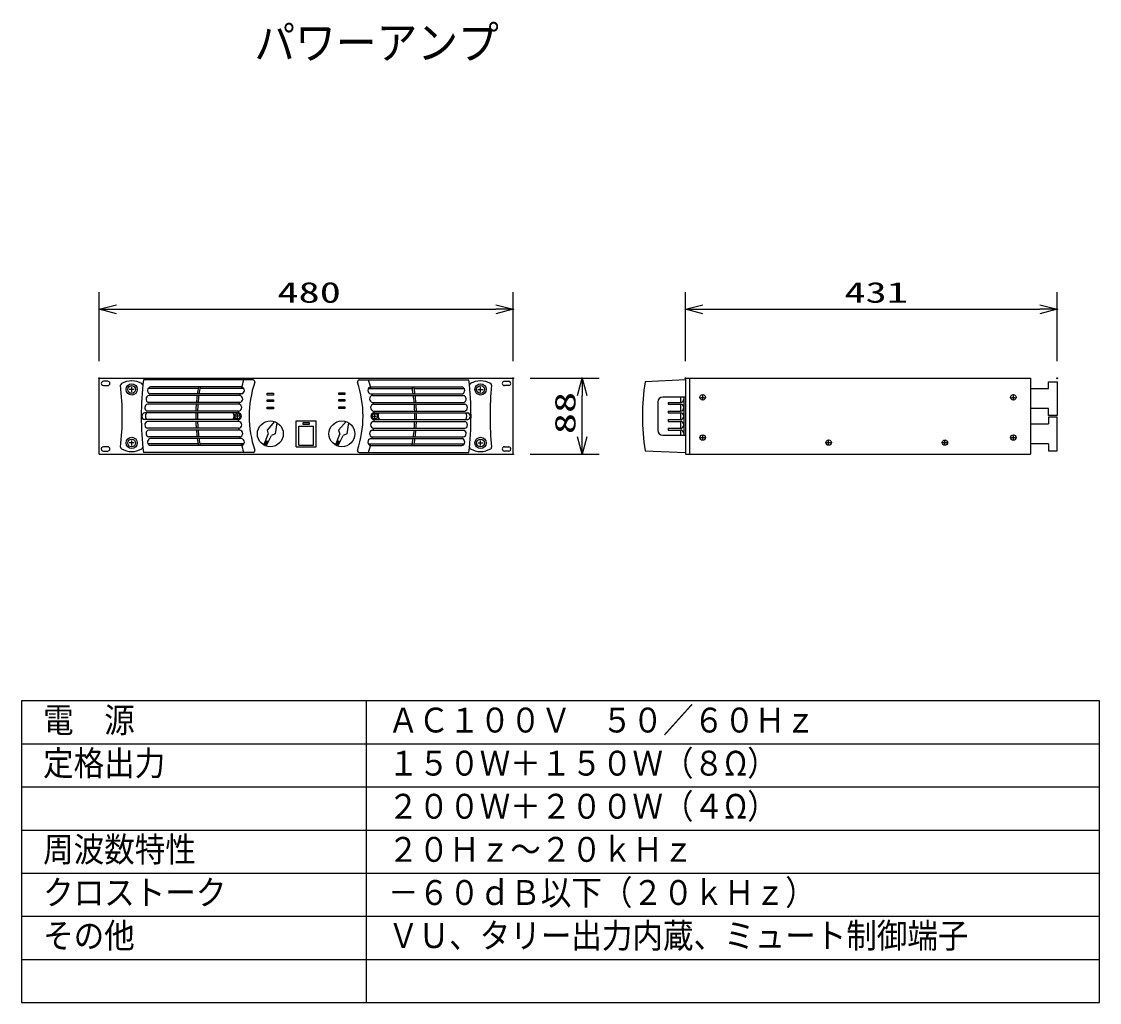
# Model space of a CAD drawing. Units: millimetres, scale not verified. Extents: x -62 to 63, y -56 to 57.
import ezdxf
from ezdxf.enums import TextEntityAlignment as Align

# ---------------------------------------------------------------- set-up
doc = ezdxf.new("R2010")
doc.units = ezdxf.units.MM
doc.header["$LTSCALE"] = 0.190353
doc.header["$PDMODE"] = 32
doc.header["$PDSIZE"] = 0.0952
for name, color, linetype in [('0-0_MOJI1', 2, 'Continuous'), ('0-1_GAIKEI', 1, 'Continuous'), ('0-2_WAKU', 7, 'Continuous'), ('0-3_DEFPOINTS', 7, 'Continuous')]:
    doc.layers.add(name, color=color, linetype=linetype)
doc.styles.add('ＭＳ ゴシック', font='')
doc.styles.get('ＭＳ ゴシック').set_extended_font_data('MS Gothic')

# ---------------------------------------------------------------- blocks, each defined once
blk = doc.blocks.new('_OPEN30')
at = {"layer": '0-2_WAKU'}
blk.add_line((0, 0), (-1, 0), dxfattribs=at)
blk.add_lwpolyline([(-1, 0.26795), (0, 0), (-1, -0.26795)], dxfattribs=at)

msp = doc.modelspace()

# ---------------------------------------------------------------- linework, layer by layer
at = {"layer": '0-1_GAIKEI', "color": 7}
for p, q in [((-53.4954, 15.9001), (-5.4955, 15.9001)), ((-53.4954, 7.1001), (-53.4954, 15.9001)), ((-5.4955, 7.1001), (-5.4955, 15.9001)), ((14.5045, 15.7001), (9.8045, 15.5001)), ((14.5045, 15.9001), (54.5044, 15.9001)), ((14.5045, 15.9001), (14.5045, 7.1001)), ((54.5044, 15.9001), (54.5044, 7.1001)), ((56.6044, 15.5001), (57.6044, 15.5001)), ((56.6044, 14.7001), (56.6044, 15.5001)), ((57.6044, 15.5001), (57.6044, 11.6001)), ((54.5044, 14.7001), (56.6044, 14.7001)), ((11.3045, 13.1501), (11.3045, 9.8501)), ((14.5045, 13.7001), (11.8545, 13.7001)), ((56.6044, 12.4001), (54.5044, 12.4001)), ((56.6044, 11.6001), (56.6044, 12.4001)), ((57.6044, 11.6001), (56.6044, 11.6001)), ((57.6044, 11.4001), (56.6044, 11.4001)), ((56.6044, 11.4001), (56.6044, 10.6001)), ((57.6044, 7.5001), (57.6044, 11.4001)), ((54.5044, 10.6001), (56.6044, 10.6001)), ((11.8545, 9.3001), (14.5045, 9.3001)), ((9.8045, 7.5001), (14.5045, 7.3001)), ((56.6044, 8.3001), (54.5044, 8.3001)), ((56.6044, 8.3001), (56.6044, 7.5001)), ((56.6044, 7.5001), (57.6044, 7.5001)), ((-53.4954, 7.1001), (-5.4955, 7.1001)), ((14.5045, 7.1001), (54.5044, 7.1001))]:
    msp.add_line(p, q, dxfattribs=at)
at = {"layer": '0-1_GAIKEI'}
for p, q in [((-52.4954, 15.5517), (-52.9954, 15.5517)), ((-52.9954, 15.0517), (-52.4954, 15.0517)), ((-35.6491, 15.7001), (-48.3634, 15.7001)), ((-23.3418, 15.7001), (-10.6276, 15.7001)), ((-6.4955, 15.5517), (-5.9955, 15.5517)), ((-5.9955, 15.0517), (-6.4955, 15.0517)), ((15.0045, 7.1001), (15.0045, 15.9001)), ((-49.42, 14.6001), (-50.02, 14.6001)), ((-49.72, 14.3001), (-49.72, 14.9001)), ((-42.0196, 14.7001), (-47.8316, 14.7001)), ((-37.1851, 13.9001), (-47.735, 13.9001)), ((-36.9814, 14.1001), (-47.6202, 14.1001)), ((-36.97, 14.9001), (-47.5491, 14.9001)), ((-36.7064, 14.7001), (-41.8166, 14.7001)), ((-33.9954, 13.9544), (-33.9954, 14.1544)), ((-33.9954, 14.1544), (-33.2954, 14.1544)), ((-33.2954, 13.9544), (-33.9954, 13.9544)), ((-33.2954, 14.1544), (-33.2954, 13.9544)), ((-22.2845, 14.7001), (-17.1743, 14.7001)), ((-22.0209, 14.9001), (-11.4419, 14.9001)), ((-22.0096, 14.1001), (-11.3707, 14.1001)), ((-21.8058, 13.9001), (-11.2559, 13.9001)), ((-16.9713, 14.7001), (-11.1594, 14.7001)), ((-9.571, 14.6001), (-8.971, 14.6001)), ((-9.271, 14.3001), (-9.271, 14.9001)), ((16.4923, 13.4769), (16.4923, 13.8968)), ((52.5218, 13.4769), (52.5218, 13.8968)), ((-37.3242, 12.9001), (-47.8911, 12.9001)), ((-37.1967, 13.1001), (-47.7823, 13.1001)), ((-25.6955, 13.2378), (-25.6955, 13.4378)), ((-25.6955, 13.4378), (-24.9955, 13.4378)), ((-24.9955, 13.2378), (-25.6955, 13.2378)), ((-25.6955, 12.4058), (-25.6955, 12.6058)), ((-25.6955, 12.6058), (-24.9955, 12.6058)), ((-24.9955, 13.4378), (-24.9955, 13.2378)), ((-24.9955, 12.6058), (-24.9955, 12.4058)), ((-21.7942, 13.1001), (-11.2086, 13.1001)), ((-21.6667, 12.9001), (-11.0998, 12.9001)), ((12.4829, 13.1001), (13.9045, 13.1001)), ((12.4829, 13.1001), (12.4829, 12.9001)), ((12.4829, 12.9001), (13.9045, 12.9001)), ((13.9045, 13.7001), (13.9045, 13.1001)), ((13.9045, 12.9001), (13.9045, 12.1001)), ((14.3045, 13.7001), (14.3045, 9.3001)), ((16.2823, 13.6868), (16.7023, 13.6868)), ((52.3118, 13.6868), (52.7318, 13.6868)), ((-37.3896, 11.9001), (-48.2432, 11.9001)), ((-37.3359, 12.1001), (-47.9147, 12.1001)), ((-37.2552, 11.5001), (-37.6752, 11.5001)), ((-37.4652, 11.2901), (-37.4652, 11.7101)), ((-24.9955, 12.4058), (-25.6955, 12.4058)), ((-21.7357, 11.5001), (-21.3157, 11.5001)), ((-21.655, 12.1001), (-11.0762, 12.1001)), ((-21.6013, 11.9001), (-10.7477, 11.9001)), ((-21.5257, 11.2901), (-21.5257, 11.7101)), ((12.4829, 12.1001), (13.9045, 12.1001)), ((12.4829, 12.1001), (12.4829, 11.9001)), ((12.4829, 11.9001), (13.9045, 11.9001)), ((13.9045, 11.9001), (13.9045, 11.1001)), ((-37.3896, 11.1001), (-48.2432, 11.1001)), ((-37.3359, 10.9001), (-47.9147, 10.9001)), ((-37.3242, 10.1001), (-47.8911, 10.1001)), ((-32.8887, 10.7504), (-33.0775, 9.4409)), ((-30.6455, 7.9553), (-30.6455, 10.9553)), ((-30.6455, 10.9553), (-28.3455, 10.9553)), ((-30.3455, 10.3553), (-28.6455, 10.3553)), ((-30.3455, 8.1553), (-30.3455, 10.3553)), ((-29.8455, 10.5553), (-29.8455, 10.7553)), ((-29.8455, 10.7553), (-29.1455, 10.7553)), ((-29.1455, 10.5553), (-29.8455, 10.5553)), ((-29.1455, 10.7553), (-29.1455, 10.5553)), ((-28.6455, 8.1553), (-28.6455, 10.3553)), ((-28.3455, 7.9553), (-28.3455, 10.9553)), ((-24.8616, 10.8751), (-25.728, 9.8753)), ((-21.6667, 10.1001), (-11.0998, 10.1001)), ((-21.655, 10.9001), (-11.0762, 10.9001)), ((-21.6013, 11.1001), (-10.7477, 11.1001)), ((12.4829, 11.1001), (13.9045, 11.1001)), ((12.4829, 11.1001), (12.4829, 10.9001)), ((12.4829, 10.9001), (13.9045, 10.9001)), ((12.4829, 10.1001), (13.9045, 10.1001)), ((12.4829, 10.1001), (12.4829, 9.9001)), ((13.9045, 10.9001), (13.9045, 10.1001)), ((-37.1967, 9.9001), (-47.7823, 9.9001)), ((-37.1851, 9.1001), (-47.735, 9.1001)), ((-36.9814, 8.9001), (-47.6202, 8.9001)), ((-34.4022, 8.1602), (-33.8966, 9.4284)), ((-34.1293, 8.0355), (-33.5013, 9.2478)), ((-33.0775, 9.4409), (-33.5013, 9.2478)), ((-26.1022, 8.1602), (-25.5967, 9.4284)), ((-25.8294, 8.0355), (-25.2013, 9.2478)), ((-25.728, 9.8753), (-25.5967, 9.4284)), ((-22.0096, 8.9001), (-11.3707, 8.9001)), ((-21.8058, 9.1001), (-11.2559, 9.1001)), ((-21.7942, 9.9001), (-11.2086, 9.9001)), ((12.4829, 9.9001), (13.9045, 9.9001)), ((13.9045, 9.9001), (13.9045, 9.3001)), ((16.2823, 9.0217), (16.7023, 9.0217)), ((16.4923, 8.8117), (16.4923, 9.2317)), ((52.3118, 9.0217), (52.7318, 9.0217)), ((52.5218, 8.8117), (52.5218, 9.2317)), ((-52.4954, 7.9484), (-52.9954, 7.9484)), ((-49.42, 8.4001), (-50.02, 8.4001)), ((-49.72, 8.1001), (-49.72, 8.7001)), ((-42.0196, 8.3001), (-47.8316, 8.3001)), ((-36.97, 8.1001), (-47.5491, 8.1001)), ((-36.7064, 8.3001), (-41.8166, 8.3001)), ((-34.044, 8.6434), (-34.2518, 8.1886)), ((-34.2518, 8.1886), (-34.2063, 8.1678)), ((-33.9985, 8.6226), (-34.2063, 8.1678)), ((-34.044, 8.6434), (-33.9985, 8.6226)), ((-30.6455, 7.9553), (-28.3455, 7.9553)), ((-30.3455, 8.1553), (-28.6455, 8.1553)), ((-25.744, 8.6434), (-25.9518, 8.1886)), ((-25.9518, 8.1886), (-25.9063, 8.1678)), ((-25.6985, 8.6226), (-25.9063, 8.1678)), ((-25.744, 8.6434), (-25.6985, 8.6226)), ((-22.2845, 8.3001), (-17.1743, 8.3001)), ((-22.0209, 8.1001), (-11.4419, 8.1001)), ((-16.9713, 8.3001), (-11.1594, 8.3001)), ((-9.571, 8.4001), (-8.971, 8.4001)), ((-9.271, 8.1001), (-9.271, 8.7001)), ((-6.4955, 7.9484), (-5.9955, 7.9484)), ((30.8908, 8.4386), (31.3108, 8.4386)), ((31.1008, 8.2286), (31.1008, 8.6486)), ((44.3755, 8.4386), (44.7955, 8.4386)), ((44.5855, 8.2286), (44.5855, 8.6486)), ((-52.9954, 7.4484), (-52.4954, 7.4484)), ((-35.6491, 7.3001), (-48.3634, 7.3001)), ((-23.3418, 7.3001), (-10.6276, 7.3001)), ((-5.9955, 7.4484), (-6.4955, 7.4484))]:
    msp.add_line(p, q, dxfattribs=at)
for points in [[(-25.6955, 14.2006), (-24.9955, 14.2006), (-24.9955, 14.0006), (-25.6955, 14.0006)], [(-33.9954, 13.3916), (-33.2954, 13.3916), (-33.2954, 13.1916), (-33.9954, 13.1916)], [(-33.9954, 12.5595), (-33.2954, 12.5595), (-33.2954, 12.3595), (-33.9954, 12.3595)]]:
    msp.add_lwpolyline(points, close=True, dxfattribs=at)
for points in [[(-33.1616, 10.8751), (-34.028, 9.8753), (-33.8966, 9.4284)], [(-24.5887, 10.7504), (-24.7775, 9.4409), (-25.2013, 9.2478)]]:
    msp.add_lwpolyline(points, dxfattribs=at)
for centre, radius in [((-49.72, 14.6001), 0.65), ((-49.72, 14.6001), 0.45), ((-9.271, 14.6001), 0.65), ((-9.271, 14.6001), 0.45), ((16.4923, 13.6868), 0.315), ((52.5218, 13.6868), 0.315), ((-37.4652, 11.5001), 0.315), ((-21.5257, 11.5001), 0.315), ((-33.6454, 9.4553), 1.5), ((-25.3455, 9.4553), 1.5), ((-49.72, 8.4001), 0.65), ((-49.72, 8.4001), 0.45), ((-9.271, 8.4001), 0.65), ((-9.271, 8.4001), 0.45), ((16.4923, 9.0217), 0.315), ((31.1008, 8.4386), 0.315), ((44.5855, 8.4386), 0.315), ((52.5218, 9.0217), 0.315)]:
    msp.add_circle(centre, radius, dxfattribs=at)
for centre, radius, start, end in [((-52.9954, 15.3017), 0.25, 89.9673, 270.032), ((-52.4954, 15.3017), 0.25, 270.023, 89.9766), ((-50.8083, 15.105), 0.2, 120.30675, 185.96533), ((-85.3079, 11.5001), 34.4874, 354.03534, 5.96533), ((-49.72, 13.2431), 2.3567, 59.71058, 120.30675), ((-14.133, 11.5001), 34.487, 173.00489, 186.99511), ((-48.6322, 15.1053), 0.2, 354.03405, 59.71058), ((-23.5955, 11.5001), 13.8, 162.28107, 166.59198), ((-23.5955, 11.5001), 12.5, 161.64156, 198.35844), ((-35.6491, 15.5001), 0.2, 341.64156, 90), ((-23.3418, 15.5001), 0.2, 90, 198.35844), ((-35.3954, 11.5001), 12.5, 341.64156, 18.35844), ((-35.3954, 11.5001), 13.8, 13.40802, 17.71893), ((-44.8579, 11.5001), 34.487, 353.00489, 6.99511), ((-10.3587, 15.1053), 0.2, 120.28942, 185.96595), ((-9.271, 13.2431), 2.3567, 59.69325, 120.28942), ((26.317, 11.5001), 34.4874, 174.03467, 185.96466), ((-8.1826, 15.105), 0.2, 354.03467, 59.69325), ((-6.4955, 15.3017), 0.25, 90.0234, 269.977), ((-5.9955, 15.3017), 0.25, 269.968, 90.0327), ((-47.645, 13.4933), 0.4165, 102.47146, 250.76099), ((-47.4708, 14.4899), 0.4175, 100.80939, 249.03189), ((-23.5955, 11.5001), 18.7, 172.62619, 175.09169), ((-23.5955, 11.5001), 18.7, 169.52432, 172.00785), ((-23.5955, 11.5001), 18.5, 172.54603, 175.03849), ((-23.5955, 11.5001), 18.5, 169.40977, 171.92087), ((-37.2495, 13.5009), 0.4043, 277.51103, 80.83766), ((-23.5955, 11.5001), 13.8, 169.14024, 169.98459), ((-37.0648, 14.5013), 0.4098, 281.75109, 76.62812), ((-21.9261, 14.5013), 0.4098, 103.37188, 258.24891), ((-21.7414, 13.5009), 0.4043, 99.16234, 262.48897), ((-35.3954, 11.5001), 13.8, 10.01541, 10.85976), ((-35.3954, 11.5001), 18.5, 8.07913, 10.59023), ((-35.3954, 11.5001), 18.5, 4.96151, 7.45397), ((-35.3954, 11.5001), 18.7, 7.99215, 10.47568), ((-35.3954, 11.5001), 18.7, 4.90831, 7.37381), ((-11.5202, 14.4899), 0.4175, 290.96811, 79.19061), ((-11.3459, 13.4933), 0.4165, 289.23901, 77.52854), ((-47.7895, 12.4967), 0.416, 104.14408, 252.47363), ((-23.5955, 11.5001), 18.7, 175.70646, 178.16132), ((-23.5955, 11.5001), 18.5, 175.65995, 178.14143), ((-37.3591, 12.5005), 0.4011, 273.32331, 85.00877), ((-23.5955, 11.5001), 13.8, 173.34204, 174.17737), ((-21.6318, 12.5005), 0.4011, 94.99123, 266.67669), ((-35.3954, 11.5001), 13.8, 5.82263, 6.65796), ((-35.3954, 11.5001), 18.5, 1.85857, 4.34005), ((-35.3954, 11.5001), 18.7, 1.83868, 4.29354), ((-11.2014, 12.4967), 0.416, 287.52637, 75.85592), ((13.9045, 13.5001), 0.4, 270, 0), ((13.9045, 12.5001), 0.4, 270, 90), ((-48.1298, 11.5001), 0.4158, 105.82857, 254.17143), ((-47.4029, 11.5001), 0.7335, 146.9514, 213.0486), ((-23.5955, 11.5001), 18.7, 178.77433, 181.22567), ((-23.5955, 11.5001), 18.5, 178.76108, 181.23892), ((-38.5857, 11.5419), 0.7335, 323.13301, 29.23021), ((-23.5955, 11.5001), 13.8, 177.50809, 178.33902), ((-37.3955, 11.5001), 0.4, 270.8366, 89.1634), ((-21.5954, 11.5001), 0.4, 90.8366, 269.1634), ((-35.3954, 11.5001), 13.8, 1.66098, 2.49191), ((-20.4052, 11.5419), 0.7335, 150.76979, 216.86699), ((-35.3954, 11.5001), 18.5, 358.76108, 1.23892), ((-35.3954, 11.5001), 18.7, 358.77433, 1.22567), ((-11.588, 11.5001), 0.7335, 326.9514, 33.0486), ((-10.8611, 11.5001), 0.4158, 285.82857, 74.17143), ((13.9045, 11.5001), 0.4, 270, 90), ((-47.7895, 10.5034), 0.416, 107.52637, 255.85592), ((-23.5955, 11.5001), 18.7, 181.83868, 184.29354), ((-23.5955, 11.5001), 18.5, 181.85857, 184.34005), ((-23.5955, 11.5001), 13.8, 181.66098, 182.49191), ((-37.3591, 10.4996), 0.4011, 274.99123, 86.67669), ((-23.5955, 11.5001), 13.8, 185.82263, 186.65796), ((-21.6318, 10.4996), 0.4011, 93.32331, 265.00877), ((-35.3954, 11.5001), 13.8, 353.34204, 354.17737), ((-35.3954, 11.5001), 13.8, 357.50809, 358.33902), ((-35.3954, 11.5001), 18.5, 355.65995, 358.14143), ((-35.3954, 11.5001), 18.7, 355.70646, 358.16132), ((-11.2014, 10.5034), 0.416, 284.14408, 72.47363), ((13.9045, 10.5001), 0.4, 270, 90), ((-47.645, 9.5068), 0.4165, 109.23901, 257.52854), ((-47.4708, 8.5102), 0.4175, 110.96811, 259.19061), ((-23.5955, 11.5001), 18.7, 184.90831, 187.37381), ((-23.5955, 11.5001), 18.7, 187.99215, 190.47568), ((-23.5955, 11.5001), 18.5, 184.96151, 187.45397), ((-23.5955, 11.5001), 18.5, 188.07913, 190.59023), ((-37.2495, 9.4992), 0.4043, 279.16234, 82.48897), ((-23.5955, 11.5001), 13.8, 190.01541, 190.85976), ((-37.0648, 8.4988), 0.4098, 283.37188, 78.24891), ((-21.9261, 8.4988), 0.4098, 101.75109, 256.62812), ((-21.7414, 9.4992), 0.4043, 97.51103, 260.83766), ((-35.3954, 11.5001), 13.8, 349.14024, 349.98459), ((-35.3954, 11.5001), 18.5, 349.40977, 351.92087), ((-35.3954, 11.5001), 18.5, 352.54603, 355.03849), ((-35.3954, 11.5001), 18.7, 349.52432, 352.00785), ((-35.3954, 11.5001), 18.7, 352.62619, 355.09169), ((-11.5202, 8.5102), 0.4175, 280.80939, 69.03189), ((-11.3459, 9.5068), 0.4165, 282.47146, 70.76099), ((13.9045, 9.5001), 0.4, 0, 90), ((-52.9954, 7.6984), 0.25, 89.9673, 270.032), ((-52.4954, 7.6984), 0.25, 270.023, 89.9766), ((-50.8082, 7.8955), 0.2, 174.03534, 239.70216), ((-49.72, 9.7581), 2.3572, 239.70216, 300.2805), ((-48.6322, 7.8952), 0.2, 300.2805, 5.96527), ((-23.5955, 11.5001), 13.8, 193.40802, 197.71893), ((-35.6491, 7.5001), 0.2, 270, 18.35844), ((-23.3418, 7.5001), 0.2, 161.64156, 270), ((-35.3954, 11.5001), 13.8, 342.28107, 346.59198), ((-10.3587, 7.8952), 0.2, 174.03473, 239.7195), ((-9.271, 9.7581), 2.3572, 239.7195, 300.29784), ((-8.1827, 7.8955), 0.2, 300.29784, 5.96466), ((-6.4955, 7.6984), 0.25, 90.0234, 269.977), ((-5.9955, 7.6984), 0.25, 269.968, 90.0327)]:
    msp.add_arc(centre, radius, start, end, dxfattribs=at)
at = {"layer": '0-1_GAIKEI', "color": 7}
for centre, radius, start, end in [((36.3154, 11.5001), 26.8115, 171.42, 188.58), ((11.8545, 13.1501), 0.55, 90, 180), ((11.8545, 9.8501), 0.55, 180, 270)]:
    msp.add_arc(centre, radius, start, end, dxfattribs=at)
at = {"layer": '0-2_WAKU'}
for p, q in [((-53.4954, 17.9), (-53.4954, 25.9)), ((-5.4955, 17.9), (-5.4955, 25.9)), ((14.5045, 17.9), (14.5045, 25.9)), ((57.6044, 17.9), (57.6044, 25.9)), ((-51.4954, 23.9), (-7.4955, 23.9)), ((16.5044, 23.9), (55.6044, 23.9)), ((-3.4955, 15.9001), (4.5045, 15.9001)), ((2.5045, 9.1001), (2.5045, 13.9001)), ((-3.4955, 7.1001), (4.5045, 7.1001))]:
    msp.add_line(p, q, dxfattribs=at)
at = {"layer": '0-2_WAKU', "color": 4}
for p, q in [((62.5044, -21.4999), (-62.4954, -21.4999)), ((-62.4954, -21.4999), (-62.4954, -56.4998)), ((-22.4955, -56.4998), (-22.4955, -21.4999)), ((62.5044, -56.4998), (62.5044, -21.4999)), ((-62.4954, -56.4998), (62.5044, -56.4998))]:
    msp.add_line(p, q, dxfattribs=at)
at = {"layer": '0-2_WAKU', "color": 1}
for p, q in [((-62.4954, -26.4999), (62.5044, -26.4999)), ((-62.4954, -31.4998), (62.5044, -31.4998)), ((-62.4954, -36.4998), (62.5044, -36.4998)), ((-62.4954, -41.4998), (62.5044, -41.4998)), ((-62.4954, -46.4998), (62.5044, -46.4998)), ((-62.4954, -51.4998), (62.5044, -51.4998))]:
    msp.add_line(p, q, dxfattribs=at)
at = {"layer": '0-3_DEFPOINTS'}
for p in [(-5.4955, 23.9), (57.6044, 23.9), (-53.4954, 15.9001), (-5.4955, 15.9001), (-5.4955, 15.9001), (2.5045, 15.9001), (14.5045, 15.9001), (57.6044, 15.9001), (-5.4955, 7.1001)]:
    msp.add_point(p, dxfattribs=at)

# ---------------------------------------------------------------- block references
at = {"layer": '0-2_WAKU', "xscale": 2, "yscale": 2}
for p, rotation in [((-53.4954, 23.9), 180), ((14.5045, 23.9), 180), ((2.5045, 15.9001), 90), ((2.5045, 7.1001), 270)]:
    msp.add_blockref('_OPEN30', p, dxfattribs=dict(at, rotation=rotation))
for p in [(-5.4955, 23.9), (57.6044, 23.9)]:
    msp.add_blockref('_OPEN30', p, dxfattribs=at)

# ---------------------------------------------------------------- texts
at = {"layer": '0-0_MOJI1', "style": 'ＭＳ ゴシック', "width": 0.9}
for s, height, p in [('パワーアンプ', 3.849, (-35.4954, 51.7598)), ('電\u3000源', 2.886, (-59.9954, -26.055)), ('ＡＣ１００Ｖ\u3000５０／６０Ｈｚ', 2.886, (-19.9955, -26.055)), ('定格出力', 2.886, (-59.9954, -31.055)), ('１５０Ｗ＋１５０Ｗ（８Ω）', 2.886, (-19.9955, -31.055)), ('２００Ｗ＋２００Ｗ（４Ω）', 2.886, (-19.9955, -36.055)), ('周波数特性', 2.886, (-59.9954, -41.0549)), ('２０Ｈｚ～２０ｋＨｚ', 2.886, (-19.9955, -41.0549)), ('クロストーク', 2.886, (-59.9954, -46.0549)), ('－６０ｄＢ以下（２０ｋＨｚ）', 2.886, (-19.9955, -46.0549)), ('その他', 2.886, (-59.9954, -51.0549)), ('ＶＵ、タリー出力内蔵、ミュート制御端子', 2.886, (-19.9955, -51.0549))]:
    msp.add_text(s, height=height, dxfattribs=at).set_placement(p, align=Align.BOTTOM_LEFT)
at = {"layer": '0-2_WAKU', "style": 'ＭＳ ゴシック', "width": 1.5}
for s, p in [('480', (-32.8288, 23.9374)), ('431', (32.9294, 23.9374))]:
    msp.add_text(s, height=2.406, dxfattribs=at).set_placement(p, align=Align.BOTTOM_LEFT)
msp.add_text('88', height=2.406, rotation=90, dxfattribs=at).set_placement((2.4671, 9.4167), align=Align.BOTTOM_LEFT)

doc.saveas('drawing.dxf')
